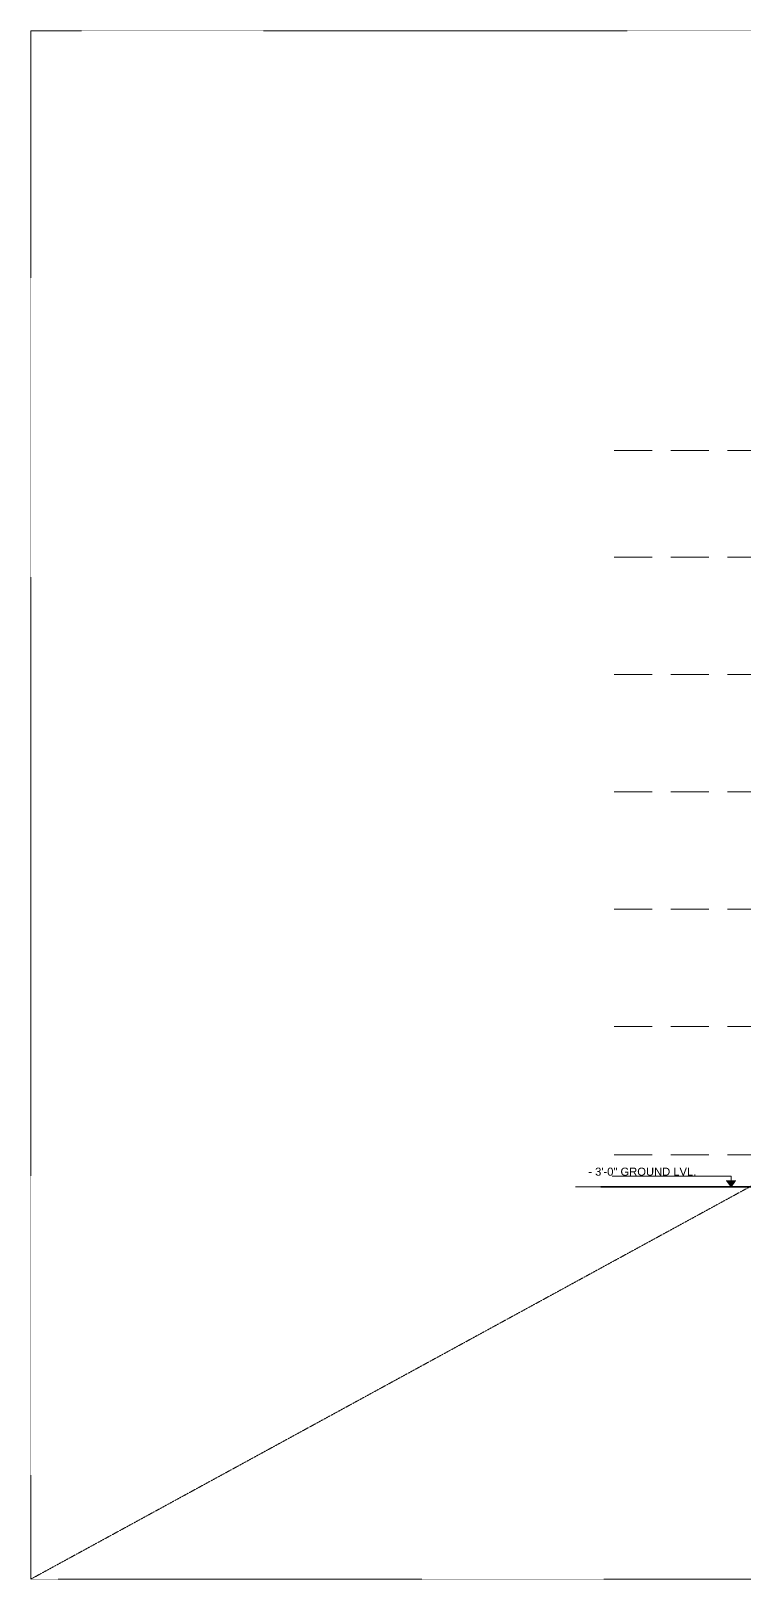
# Model space of a CAD drawing. Header units: inches. Extents: x 10755 to 33653, y -10992 to 10708.
# Drawn here: x 19932 to 20734, y -10992 to -9251 of the extents above; entities that cross this region are included whole.
import ezdxf

# ---------------------------------------------------------------- set-up
doc = ezdxf.new("R2010")
doc.units = ezdxf.units.IN
doc.header["$MEASUREMENT"] = 0
doc.linetypes.add('DASHED', pattern=[0.75, 0.5, -0.25])
doc.linetypes.add('HIDDEN', pattern=[0.375, 0.25, -0.125])
for name, color, linetype, lineweight in [('beam in plan', 241, 'HIDDEN', 20), ('hatch 2', 8, 'Continuous', 13), ('hatch3', 43, 'Continuous', 5), ('title text 1', 113, 'Continuous', 25), ('wall', 1, 'Continuous', 35)]:
    doc.layers.add(name, color=color, linetype=linetype, lineweight=lineweight)
doc.styles.add('Prajwal', font='stylu.ttf', dxfattribs={"height": 9})

msp = doc.modelspace()

# ---------------------------------------------------------------- hatches: boundary and pattern name
at = {"layer": 'hatch 2', "ltscale": 30}
msp.add_hatch(color=256, dxfattribs=at).paths.add_polyline_path([(20724.343, -10543.639), (20714.264, -10543.639), (20719.303, -10550.763)])

# ---------------------------------------------------------------- linework, layer by layer
at = {"layer": 'beam in plan'}
msp.add_line((23121.891, -9251.054), (19932.125, -10991.994), dxfattribs=at)
msp.add_lwpolyline([(19932.125, -9251.054), (23121.891, -9251.054), (23121.891, -10991.994), (19932.125, -10991.994)], close=True, dxfattribs=at)
at = {"layer": 'hatch 2', "ltscale": 30}
for p, q in [((20719.303, -10539.06), (20585.759, -10539.06)), ((20719.303, -10550.763), (20714.264, -10543.639)), ((20719.303, -10550.763), (20719.303, -10539.06)), ((20719.303, -10550.763), (20724.343, -10543.639))]:
    msp.add_line(p, q, dxfattribs=at)
at = {"layer": 'hatch3', "linetype": 'DASHED', "lineweight": 0, "ltscale": 85}
for p, q in [((20587.918, -9722.763), (22329.789, -9722.763)), ((20587.975, -9722.763), (21421.586, -9722.763)), ((20587.918, -9842.763), (22329.789, -9842.763)), ((20587.975, -9842.763), (21421.586, -9842.763)), ((20587.918, -9974.763), (22329.789, -9974.763)), ((20587.975, -9974.763), (21421.586, -9974.763)), ((20587.918, -10106.763), (22329.789, -10106.763)), ((20587.975, -10106.763), (21421.586, -10106.763)), ((20587.918, -10238.763), (22329.789, -10238.763)), ((20587.975, -10238.763), (21421.586, -10238.763)), ((20587.918, -10370.763), (22329.789, -10370.763)), ((20587.975, -10370.763), (21421.586, -10370.763)), ((20587.918, -10514.763), (22329.789, -10514.763)), ((20777.459, -10550.763), (20544.458, -10550.763)), ((20587.975, -10550.763), (22329.789, -10550.763))]:
    msp.add_line(p, q, dxfattribs=at)
at = {"layer": 'wall', "linetype": 'Continuous', "ltscale": 30}
msp.add_line((20807.459, -10550.763), (20572.666, -10550.763), dxfattribs=at)

# ---------------------------------------------------------------- texts
at = {"layer": 'title text 1', "insert": (20600.871, -10529.364), "char_height": 9, "width": 288.36124, "attachment_point": 1, "style": 'Prajwal'}
msp.add_mtext('\\pi-42.13;{\\fArial|b0|i0|c0|p34;- 3\'-0" GROUND LVL.}', dxfattribs=at)

doc.saveas('drawing.dxf')
